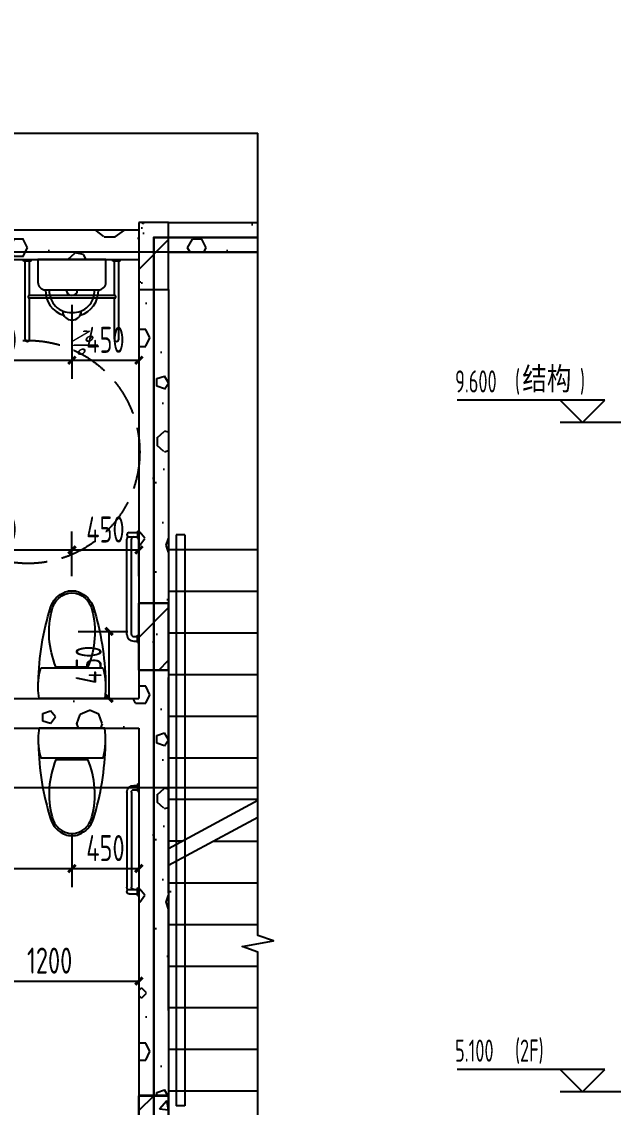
# Model space of a CAD drawing. Extents: x 116425 to 211028, y 11881 to 56060.
# Drawn here: x 197089 to 201066, y 35971 to 43271 of the extents above; entities that cross this region are included whole.
import ezdxf
from ezdxf.xclip import XClip

# ---------------------------------------------------------------- set-up
doc = ezdxf.new("R2010")
doc.units = 0
doc.header["$LTSCALE"] = 1000
doc.header["$MEASUREMENT"] = 0
doc.header["$XCLIPFRAME"] = 0
doc.linetypes.add('X-104 13#平面$0$DASH', pattern=[0.35, 0.25, -0.1])
doc.linetypes.add('X-104 13#平面$0$DOTE', pattern=[2.42, 2, -0.2, 0.02, -0.2])
for name, color, linetype in [('01-标注_尺寸', 124, 'Continuous'), ('01-标注_标高', 200, 'Continuous'), ('01-标注_符号', 200, 'Continuous'), ('02-TEXT_标注', 130, 'Continuous'), ('X-104 13#平面$0$A-E_电梯', 171, 'Continuous'), ('X-104 13#平面$0$A-I_卫-洁具', 241, 'Continuous'), ('X-104 13#平面$0$A_AXIS-轴线', 36, 'X-104 13#平面$0$DOTE'), ('X-104 13#平面$0$s-colu', 40, 'Continuous'), ('X-104 13#平面$1$05-填充_天正', 26, 'Continuous'), ('X-104 13#平面$1$A-E_栏杆', 232, 'Continuous'), ('X-104 13#平面$1$A_STR-砌块墙', 121, 'Continuous'), ('X-104 13#平面$1$A_STR-砼柱', 51, 'Continuous')]:
    doc.layers.add(name, color=color, linetype=linetype)
doc.layers.add('X-104 13#平面$0$000套内', color=226, linetype='Continuous', lineweight=30, plot=False)
doc.styles.add('_TCH_DIM', font='ros1.shx', dxfattribs={"bigfont": 'jd.shx'})
doc.styles.add('_TCH_DIM_T3', font='ROS1', dxfattribs={"width": 0.8, "bigfont": 'JD'})
doc.dimstyles.new('_TCH_ARCH&&50', dxfattribs={"dimtxt": 175, "dimasz": 50, "dimexe": 125, "dimexo": 150, "dimgap": 50, "dimtad": 1, "dimdec": 0, "dimzin": 0, "dimdsep": 46, "dimtxsty": '_TCH_DIM_T3', "dimblk": 'ARCHTICK', "dimcen": 0.09, "dimclrt": 7, "dimazin": 2, "dimtfac": 1, "dimtdec": 0, "dimtix": 1, "dimtmove": 2, "dimatfit": 3, "dimfxl": 0, "dimtolj": 1, "dimtzin": 0, "dimarcsym": 0})
pattern_1 = [(0, (354, -366), (600, 1200), [0, -1200]), (0, (-348, -528), (600, 1200), [0, -1200]), (0, (42, -540), (600, 1200), [0, -1200]), (0, (468, -186), (600, 1200), [0, -1200]), (0, (-30, -600), (600, 1200), [0, -1200]), (0, (588, 570), (600, 1200), [0, -1200]), (0, (222, 474), (600, 1200), [0, -1200]), (0, (414, 324), (600, 1200), [0, -1200]), (0, (-564, 300), (600, 1200), [0, -1200]), (0, (24, 246), (600, 1200), [0, -1200]), (0, (-204, -60), (600, 1200), [0, -1200]), (0, (-192, -510), (600, 1200), [0, -1200]), (0, (258, -558), (600, 1200), [0, -1200]), (0, (588, -30), (600, 1200), [0, -1200]), (0, (-534, -216), (600, 1200), [0, -1200]), (0, (-432, -12), (600, 1200), [0, -1200]), (0, (36, -96), (600, 1200), [0, -1200]), (0, (-132, -270), (600, 1200), [0, -1200]), (0, (-228, 126), (600, 1200), [0, -1200]), (0, (-78, 576), (600, 1200), [0, -1200]), (0, (-486, -468), (600, 1200), [0, -1200]), (0, (174, 330), (600, 1200), [0, -1200]), (0, (-384, 348), (600, 1200), [0, -1200]), (0, (-480, 504), (600, 1200), [0, -1200]), (130.601294, (514.286, 194.286), (-2999.999967, 3600.000016), [52.683, -22074.222]), (18.43495, (428.57, 217.14), (3000, 1200), [54.21, -7535.256]), (90, (428.6, 165.7), (600, 1200), [51.429, -2348.571]), (161.56505, (480, 148.57), (-3000, 1199.9999), [54.21, -7535.256]), (53.1301, (480, 148.57), (600, 1200), [57.143, -5942.857]), (135, (525.7, -462.86), (-600, 1200), [48.487, -3345.625]), (45, (457.14, -462.86), (600, 1200), [48.487, -3345.625]), (135, (491.43, -497.14), (-600, 1200), [48.487, -3345.625]), (45, (491.43, -497.14), (600, 1200), [48.487, -3345.625]), (116.565, (-51.4, 342.9), (-0.0001, 2400), [63.888, -1277.753]), (180, (-80, 400), (-600, 1200), [68.571, -1131.428]), (63.435, (-177.1, 342.9), (5e-06, 2400), [63.888, -1277.753]), (116.565, (-148.6, 285.7), (-0.0001, 2400), [63.888, -1277.753]), (0, (-148.6, 285.7), (600, 1200), [68.571, -1131.428]), (63.435, (-80, 285.7), (5e-06, 2400), [63.888, -1277.753]), (107.10273, (400, -62.857), (-1799.999931, 6000.00001), [77.723, -32565.805]), (143.97263, (377.14, 11.43), (-11399.999855, 8399.99999), [77.723, -16244.04]), (180, (314.3, 57.1), (-600, 1200), [74.286, -1125.714]), (36.02737, (177.14, 11.43), (11399.999916, 8399.99991), [77.723, -16244.04]), (71.56505, (154.29, -57.14), (1800, 6000), [72.28, -7517.186]), (107.10273, (177.143, -131.43), (-1799.999931, 6000.00001), [77.723, -32565.805]), (143.97263, (240, -177.14), (-11399.999855, 8399.99999), [77.723, -16244.04]), (0, (240, -177.1), (600, 1200), [74.286, -1125.714]), (36.02737, (314.29, -177.14), (11399.999916, 8399.99991), [77.723, -16244.04]), (71.56505, (377.14, -131.43), (1800, 6000), [72.28, -7517.186]), (150.25512, (411.43, 497.14), (-1800, 1199.99999), [46.07, -9628.639]), (90, (371.4, 474.3), (600, 1200), [45.714, -2354.285]), (29.74488, (371.43, 474.29), (1800, 1200), [46.07, -9628.639]), (116.565, (131.4, -354.3), (-0.0001, 2400), [63.888, -1277.753]), (168.69007, (102.86, -297.14), (-5400, 1199.99997), [58.275, -12179.371]), (41.185925, (0, -325.714), (14999.99991, 13199.999885), [60.744, -25451.604]), (90, (0, -382.86), (600, 1200), [57.143, -2342.857]), (138.814074, (45.714, -422.857), (-14999.999733, 13200.000084), [60.744, -25451.604]), (16.699244, (45.714, -422.857), (19799.99985, 5999.999937), [59.659, -24997.075]), (60.945396, (102.86, -405.714), (600, 1199.99999), [58.832, -24650.679]), (109.983106, (-371.43, 148.57), (-3000.00001, 8399.999978), [66.884, -28024.395]), (155.556045, (-394.286, 211.43), (-7800.00003, 3599.999925), [69.046, -28930.263]), (24.443955, (-520, 211.43), (7800.000004, 3599.999983), [69.046, -28930.263]), (70.016893, (-542.857, 148.57), (3000.00001, 8399.99998), [66.884, -28024.395]), (109.983106, (-520, 85.714), (-3000.00001, 8399.999978), [66.884, -28024.395]), (160.01689, (-457.14, 62.86), (-3000, 1199.99995), [66.884, -13978.755]), (19.98311, (-457.14, 62.86), (2999.99998, 1200), [66.884, -13978.755]), (70.016893, (-394.286, 85.714), (3000.00001, 8399.99998), [66.884, -28024.395]), (122.00538, (74.29, 40), (-600.00008, 1199.99994), [53.908, -11266.868]), (18.43495, (-5.71, 68.57), (3000, 1200), [54.21, -7535.256]), (90, (-5.7, 17.14), (600, 1200), [51.429, -2348.571]), (161.56505, (45.71, 0), (-3000, 1199.9999), [54.21, -7535.256]), (54.46232, (45.714, 0), (4199.999994, 5999.99999), [49.156, -20596.423]), (116.565, (-274.3, -251.4), (-0.0001, 2400), [63.888, -1277.753]), (180, (-302.9, -194.3), (-600, 1200), [62.857, -1137.143]), (59.03624, (-400, -251.43), (600, 1199.99999), [66.64, -13927.644]), (120.96376, (-365.71, -308.57), (-600.00008, 1199.99994), [66.64, -13927.644]), (0, (-365.7, -308.6), (600, 1200), [62.857, -1137.143]), (63.435, (-302.9, -308.6), (5e-06, 2400), [63.888, -1277.753])]
pattern_2 = [(45, (0, 0), (-176.7767, 176.7767), []), (50, (0, 0), (717.2602, -62.752), [75, -825]), (355, (0, 0), (-138.7513, 752.192), [60, -660]), (100.4514, (59.8, -5.2), (578.5094, 689.4395), [63.74, -701.142]), (46.1842, (0, 200), (1067.241, -165.519), [112.5, -1237.5]), (96.6356, (88.9, 186.2), (934.663, 974.118), [95.61, -1051.713]), (351.1842, (0, 200), (934.662, 974.119), [90, -990]), (21, (100, 150), (596.907, -402.619), [75, -825]), (326, (100, 150), (243.3153, 725.15), [60, -660]), (71.4514, (149.74, 116.45), (840.2226, 322.5305), [63.74, -701.142]), (37.5, (0, 0), (12.15986, 332.89385), [0, -652, 0, -670, 0, -662.5]), (7.5, (0, 0), (263.0695, 394.4117), [0, -382, 0, -637, 0, -252.5]), (327.5, (-223, 0), (533.8224, -22.5549), [0, -250, 0, -780, 0, -1035]), (317.5, (-323, 0), (583.1862, 100.105), [0, -325, 0, -518, 0, -735])]

# ---------------------------------------------------------------- blocks, each defined once
blk = doc.blocks.new('图框-A1')
at = {"const_width": 0.5}
blk.add_lwpolyline([(766, 584), (25, 584), (25, 10), (766, 10)], close=True, dxfattribs=at)
blk = doc.blocks.new('X-104 13#平面$0$轴网')
at = {"layer": 'X-104 13#平面$0$A_AXIS-轴线', "linetype": 'X-104 13#平面$0$DOTE'}
blk.add_line((60408.4, 18000), (-2925, 18000), dxfattribs=at)
blk = doc.blocks.new('X-104 13#平面$0$A-toilet-F2$0$A-toilet-F3$0$$plan$00000388')
for p, q in [((0, -220.8), (0, 220.8)), ((-202.5, -209.5), (-202.5, 209.5)), ((-211.8, 107.7), (-211.8, -107.7))]:
    blk.add_line(p, q)
blk.add_lwpolyline([(-202.5, -209.5), (-151.6, -220.9), (-102.2, -226.4), (-50.2, -226.4), (0, -220.8)])
for centre, radius, start, end in [((-70.5, -1596.9), 1822.9, 91.22237, 107.24774), ((-76.2, -236.2), 463.3, 97.73995, 105.82198), ((-76.2, -236.2), 463.3, 80.53768, 97.73995), ((-443.4, -448.2), 602.2, 67.37374, 104.77857), ((-562.5, -12.2), 163.6, 107.24774, 159.54761), ((-580.4, 0), 128.7, 136.85426, 223.14574), ((-555.5, -23.3), 162.7, 104.77857, 136.85426), ((-595.2, 0), 128.7, 159.54761, 200.45239), ((-562.5, 12.2), 163.6, 200.45239, 252.75226), ((-555.5, 23.3), 162.7, 223.14574, 255.22143), ((-70.5, 1596.9), 1822.9, 252.75226, 268.77763), ((-443.4, 448.2), 602.2, 255.22143, 292.62626)]:
    blk.add_arc(centre, radius, start, end)
blk = doc.blocks.new('X-104 13#平面$0$33')
at = {"rotation": 270}
blk.add_blockref('X-104 13#平面$0$A-toilet-F2$0$A-toilet-F3$0$$plan$00000388', (0, 0), dxfattribs=at)
blk = doc.blocks.new('X-104 13#平面$0$残疾人扶手1')
for p, q in [((-700, -10), (-700, 0)), ((0, -10), (0, 0)), ((-750, -10), (-750, 0)), ((-750, -10), (-700, -10)), ((-740, -65), (-740, -10)), ((-710, -65), (-710, -10)), ((-55, -50), (-695, -50)), ((-50, -10), (-50, 0)), ((0, -10), (-50, -10)), ((-40, -35), (-40, -10)), ((-10, -35), (-10, -10)), ((-55, -80), (-695, -80))]:
    blk.add_line(p, q)
for centre, radius, start, end in [((-725, -65), 15, 180, 0), ((-695, -35), 15, 180, 270), ((-55, -35), 15, 270, 0), ((-55, -35), 45, 270, 0), ((-695, -35), 45, 244.47122, 270)]:
    blk.add_arc(centre, radius, start, end)
blk = doc.blocks.new('X-104 13#平面$0$A-toilet-F2$0$A-toilet-F3$0$xb')
for p, q in [((-228.6, 152.4), (-228.6, 0)), ((177.8, 203.2), (-177.8, 203.2)), ((228.6, 0), (228.6, 152.4)), ((-228.6, 0), (228.6, 0))]:
    blk.add_line(p, q)
for centre, radius, start, end in [((-6.3, 209.5), 171.6, 106.60688, 182.1211), ((0, 342.9), 63.5, 1.07073, 178.92927), ((6.4, 209.5), 171.6, 357.8789, 73.39312), ((-6.3, 209.5), 146.2, 87.8789, 182.1211), ((6.4, 209.5), 146.2, 357.8789, 92.1211), ((0, 203.2), 38.1, 0, 180), ((-177.8, 152.4), 50.8, 90, 180), ((177.8, 152.4), 50.8, 0, 90)]:
    blk.add_arc(centre, radius, start, end)
blk = doc.blocks.new('X-104 13#平面$0$104-8910 核心筒$0$fraehtj')
for p, q in [((-535, 315), (-10, 315)), ((-10, 275), (-10, 325)), ((-10, 325), (0, 325)), ((-535, 285), (-260, 285)), ((-260, -285), (-260, 285)), ((-240, -285), (-240, 285)), ((-240, 285), (-10, 285)), ((-10, 275), (0, 275)), ((-535, -285), (-260, -285)), ((-240, -285), (-10, -285)), ((-10, -325), (-10, -275)), ((-10, -275), (0, -275)), ((-535, -315), (-10, -315)), ((-10, -325), (0, -325))]:
    blk.add_line(p, q)
for centre, radius, start, end in [((-535, 300), 15, 90, 270), ((-250, 285), 10, 360, 180), ((-535, -300), 15, 90, 270), ((-250, -285), 10, 180, 0)]:
    blk.add_arc(centre, radius, start, end)
blk = doc.blocks.new('X-104 13#平面')
at = {"layer": 'X-104 13#平面$1$05-填充_天正'}
h = blk.add_hatch(dxfattribs=at)
h.set_pattern_fill('钢筋混凝土', color=256, scale=100, style=0)
h.set_pattern_definition(pattern_2)
h.paths.add_polyline_path([(53300, 80150), (53500, 80150), (53500, 80600), (53300, 80600)])
h = blk.add_hatch(dxfattribs=at)
h.set_pattern_fill('加气混凝土', color=256, scale=100, style=0)
h.set_pattern_definition(pattern_1)
h.paths.add_polyline_path([(53500, 80600), (53500, 80400), (55650, 80400), (55650, 80533.3), (55550, 80600)])
h = blk.add_hatch(dxfattribs=at)
h.set_pattern_fill('加气混凝土', color=256, scale=100, style=0)
h.set_pattern_definition(pattern_1)
h.paths.add_polyline_path([(53300, 80350), (53300, 80550), (50551.9, 80550), (50605.5, 80350)])
h = blk.add_hatch(dxfattribs=at)
h.set_pattern_fill('加气混凝土', color=256, scale=100, style=0)
h.set_pattern_definition(pattern_1)
h.paths.add_polyline_path([(53300, 78040), (53500, 78040), (53500, 80150), (53300, 80150)])
h = blk.add_hatch(dxfattribs=at)
h.set_pattern_fill('钢筋混凝土', color=256, scale=100, style=0)
h.set_pattern_definition(pattern_2)
h.paths.add_polyline_path([(53300, 77590), (53500, 77590), (53500, 78040), (53300, 78040)])
h = blk.add_hatch(dxfattribs=at)
h.set_pattern_fill('加气混凝土', color=256, scale=100, style=0)
h.set_pattern_definition(pattern_1)
h.paths.add_polyline_path([(53500, 77590), (53300, 77590), (53300, 77400), (53366.7, 77300), (53500, 77300)])
h = blk.add_hatch(dxfattribs=at)
h.set_pattern_fill('加气混凝土', color=256, scale=100, style=0)
h.set_pattern_definition(pattern_1)
h.paths.add_polyline_path([(50250, 77300), (50300, 77200), (53300, 77200), (53366.7, 77300), (53300, 77400), (50300, 77400)])
h = blk.add_hatch(dxfattribs=at)
h.set_pattern_fill('加气混凝土', color=256, scale=100, style=0)
h.set_pattern_definition(pattern_1)
h.paths.add_polyline_path([(53300, 74730), (53500, 74730), (53500, 77300), (53366.7, 77300), (53300, 77200)])
h = blk.add_hatch(dxfattribs=at)
h.set_pattern_fill('钢筋混凝土', color=256, scale=100, style=0)
h.set_pattern_definition(pattern_2)
h.paths.add_polyline_path([(53300, 74280), (53500, 74280), (53500, 74730), (53300, 74730)])
at = {"layer": 'X-104 13#平面$0$000套内'}
blk.add_lwpolyline([(4100, 77750), (4100, 68700), (-750, 68700), (-750, 59850), (21950, 59850), (21950, 61450), (58250, 61450), (58250, 71300), (48400, 71300), (48400, 73450), (53400, 73450), (53400, 80500), (58250, 80500), (58250, 81290.1), (53289, 85452.6), (37950, 76613.3), (37950, 72450), (12454.9, 72450), (4447.4, 77750)], close=True, dxfattribs=at)
at = {"layer": 'X-104 13#平面$0$A-E_电梯'}
for p, q in [((53500, 78400), (55450, 78400)), ((53500, 78120), (55450, 78120)), ((53500, 77840), (55450, 77840)), ((53500, 77560), (55450, 77560)), ((53500, 76090.8), (53500, 77540)), ((53500, 77280), (55148.2, 77280)), ((53500, 77000), (54629.2, 77000)), ((53500, 76390.8), (54384, 76867.7)), ((53500, 76277.2), (54407.9, 76767)), ((54110.2, 76720), (53500, 76720)), ((53591.2, 76440), (53500, 76440)), ((53801.8, 76440), (55450, 76440)), ((53500, 76160), (55450, 76160)), ((53500, 76100), (53517, 76100)), ((53500, 75300), (53500, 75977.2)), ((53500, 75880), (55450, 75880)), ((53500, 75600), (55450, 75600)), ((53500, 75320), (55450, 75320)), ((53500, 75040), (55450, 75040)), ((53500, 74760), (55450, 74760))]:
    blk.add_line(p, q, dxfattribs=at)
at = {"layer": 'X-104 13#平面$0$A-I_卫-洁具', "linetype": 'X-104 13#平面$0$DASH'}
blk.add_circle((52555.3, 79056.8), 750, dxfattribs=at)
at = {"layer": 'X-104 13#平面$0$A_AXIS-轴线', "linetype": 'X-104 13#平面$0$DOTE'}
blk.add_line((39500, 76800), (60408.4, 76800), dxfattribs=at)
at = {"layer": 'X-104 13#平面$0$s-colu'}
for points in [[(53300, 77590), (53300, 78040), (53500, 78040), (53500, 77590)], [(53300.2, 74278), (53300.2, 74728), (53500.2, 74728), (53500.2, 74278)]]:
    blk.add_lwpolyline(points, close=True, dxfattribs=at)
at = {"layer": 'X-104 13#平面$1$A-E_栏杆'}
for p, q in [((53550, 78500), (53550, 74660)), ((53610, 78500), (53550, 78500)), ((53610, 78500), (53610, 74660)), ((53610, 74660), (53550, 74660))]:
    blk.add_line(p, q, dxfattribs=at)
at = {"layer": 'X-104 13#平面$1$A_STR-砌块墙'}
for p, q in [((53500, 80600), (55550, 80600)), ((50551.9, 80550), (53300, 80550)), ((53500, 80400), (55650, 80400)), ((50605.5, 80350), (53300, 80350)), ((53300, 80150), (53300, 78040)), ((53500, 80150), (53500, 78040)), ((53300, 77590), (53300, 77400)), ((53500, 77590), (53500, 77300)), ((50300, 77400), (53300, 77400)), ((53500, 77300), (53500, 74730)), ((50300, 77200), (53300, 77200)), ((53300, 77200), (53300, 74730))]:
    blk.add_line(p, q, dxfattribs=at)
at = {"layer": 'X-104 13#平面$1$A_STR-砼柱'}
for p, q in [((53500, 80600), (53300, 80600)), ((53300, 80600), (53300, 80150)), ((53500, 80150), (53500, 80600)), ((53300, 80150), (53500, 80150)), ((53500, 78040), (53300, 78040)), ((53300, 78040), (53300, 77590)), ((53500, 77590), (53500, 78040)), ((53300, 77590), (53500, 77590)), ((53500, 74730), (53300, 74730)), ((53300, 74730), (53300, 74280)), ((53500, 74280), (53500, 74730))]:
    blk.add_line(p, q, dxfattribs=at)
blk.add_blockref('X-104 13#平面$0$轴网', (0, 62400))
at = {"xscale": 100, "yscale": 100, "zscale": 100}
blk.add_blockref('图框-A1', (-10634.5, -20285.2), dxfattribs=at)
at = {"layer": 'X-104 13#平面$0$A-I_卫-洁具', "ltscale": 0.1}
for name, p, rotation in [('X-104 13#平面$0$104-8910 核心筒$0$fraehtj', (52850, 80350), 90), ('X-104 13#平面$0$A-toilet-F2$0$A-toilet-F3$0$xb', (52850, 80350), 180), ('X-104 13#平面$0$残疾人扶手1', (53300, 77775), 270), ('X-104 13#平面$0$33', (52850, 77200), 180)]:
    blk.add_blockref(name, p, dxfattribs=dict(at, rotation=rotation))
at = {"layer": 'X-104 13#平面$0$A-I_卫-洁具', "ltscale": 0.1, "xscale": -1}
blk.add_blockref('X-104 13#平面$0$33', (52850, 77400), dxfattribs=at)
at = {"layer": 'X-104 13#平面$0$A-I_卫-洁具', "ltscale": 0.1, "xscale": -1, "rotation": 270}
blk.add_blockref('X-104 13#平面$0$残疾人扶手1', (53300, 76825), dxfattribs=at)
blk = doc.blocks.new('_ArchTick')
at = {"color": 0, "linetype": 'ByBlock', "const_width": 0.4}
blk.add_lwpolyline([(-0.5, -0.5), (0.5, 0.5)], dxfattribs=at)
blk = doc.blocks.new('*D522')
at = {"layer": '01-标注_尺寸', "color": 0, "lineweight": -2, "transparency": 16777216}
for p, q in [((196226.5, 37812.6), (196226.5, 37451.8)), ((197426.5, 37812.6), (197426.5, 37451.8)), ((196226.5, 37576.8), (197426.5, 37576.8))]:
    blk.add_line(p, q, dxfattribs=at)
at = {"layer": 'Defpoints', "color": 0, "transparency": 16777216}
for p in [(196226.5, 37962.6), (197426.5, 37962.6), (197426.5, 37576.8)]:
    blk.add_point(p, dxfattribs=at)
at = {"layer": '01-标注_尺寸', "color": 0, "lineweight": -2, "transparency": 16777216, "xscale": 50, "yscale": 50, "zscale": 50, "rotation": 180}
blk.add_blockref('_ArchTick', (196226.5, 37576.8), dxfattribs=at)
at = {"layer": '01-标注_尺寸', "color": 0, "lineweight": -2, "transparency": 16777216, "xscale": 50, "yscale": 50, "zscale": 50}
blk.add_blockref('_ArchTick', (197426.5, 37576.8), dxfattribs=at)
at = {"layer": '01-标注_尺寸', "color": 7, "transparency": 16777216, "insert": (196826.5, 37714.3), "char_height": 175, "attachment_point": 5, "style": '_TCH_DIM_T3'}
blk.add_mtext('\\A1;1200', dxfattribs=at)
blk = doc.blocks.new('*D523')
at = {"layer": '01-标注_尺寸', "color": 0, "lineweight": -2, "transparency": 16777216}
for p, q in [((197426.5, 37812.6), (197426.5, 37451.8)), ((197876.5, 37812.6), (197876.5, 37451.8)), ((197426.5, 37576.8), (197876.5, 37576.8))]:
    blk.add_line(p, q, dxfattribs=at)
at = {"layer": 'Defpoints', "color": 0, "transparency": 16777216}
for p in [(197426.5, 37962.6), (197876.5, 37962.6), (197876.5, 37576.8)]:
    blk.add_point(p, dxfattribs=at)
at = {"layer": '01-标注_尺寸', "color": 0, "lineweight": -2, "transparency": 16777216, "xscale": 50, "yscale": 50, "zscale": 50, "rotation": 180}
blk.add_blockref('_ArchTick', (197426.5, 37576.8), dxfattribs=at)
at = {"layer": '01-标注_尺寸', "color": 0, "lineweight": -2, "transparency": 16777216, "xscale": 50, "yscale": 50, "zscale": 50}
blk.add_blockref('_ArchTick', (197876.5, 37576.8), dxfattribs=at)
at = {"layer": '01-标注_尺寸', "color": 7, "transparency": 16777216, "insert": (197651.5, 37714.3), "char_height": 175, "attachment_point": 5, "style": '_TCH_DIM_T3'}
blk.add_mtext('\\A1;450', dxfattribs=at)
blk = doc.blocks.new('*D531')
at = {"layer": '01-标注_尺寸', "color": 0, "lineweight": -2, "transparency": 16777216}
for p, q in [((197467.9, 39171.2), (197801.2, 39171.2)), ((197676.2, 38721.2), (197676.2, 39171.2)), ((197467.9, 38721.2), (197801.2, 38721.2))]:
    blk.add_line(p, q, dxfattribs=at)
at = {"layer": 'Defpoints', "color": 0, "transparency": 16777216}
for p in [(197317.9, 39171.2), (197676.2, 39171.2), (197317.9, 38721.2)]:
    blk.add_point(p, dxfattribs=at)
at = {"layer": '01-标注_尺寸', "color": 0, "lineweight": -2, "transparency": 16777216, "xscale": 50, "yscale": 50, "zscale": 50}
for p, rotation in [((197676.2, 39171.2), 90), ((197676.2, 38721.2), 270)]:
    blk.add_blockref('_ArchTick', p, dxfattribs=dict(at, rotation=rotation))
at = {"layer": '01-标注_尺寸', "color": 7, "transparency": 16777216, "insert": (197538.7, 38946.2), "char_height": 175, "attachment_point": 5, "rotation": 90, "style": '_TCH_DIM_T3'}
blk.add_mtext('\\A1;450', dxfattribs=at)
blk = doc.blocks.new('*D826')
at = {"layer": '01-标注_尺寸', "color": 0, "lineweight": -2, "transparency": 16777216}
for p, q in [((196376.5, 41368), (196376.5, 40869.6)), ((197426.5, 41368), (197426.5, 40869.6)), ((196376.5, 40994.6), (197426.5, 40994.6))]:
    blk.add_line(p, q, dxfattribs=at)
at = {"layer": 'Defpoints', "color": 0, "transparency": 16777216}
for p in [(196376.5, 41518), (197426.5, 41518), (197426.5, 40994.6)]:
    blk.add_point(p, dxfattribs=at)
at = {"layer": '01-标注_尺寸', "color": 0, "lineweight": -2, "transparency": 16777216, "xscale": 50, "yscale": 50, "zscale": 50, "rotation": 180}
blk.add_blockref('_ArchTick', (196376.5, 40994.6), dxfattribs=at)
at = {"layer": '01-标注_尺寸', "color": 0, "lineweight": -2, "transparency": 16777216, "xscale": 50, "yscale": 50, "zscale": 50}
blk.add_blockref('_ArchTick', (197426.5, 40994.6), dxfattribs=at)
at = {"layer": '01-标注_尺寸', "color": 7, "transparency": 16777216, "insert": (196901.5, 41132.1), "char_height": 175, "attachment_point": 5, "style": '_TCH_DIM_T3'}
blk.add_mtext('\\A1;1050', dxfattribs=at)
blk = doc.blocks.new('*D827')
at = {"layer": '01-标注_尺寸', "color": 0, "lineweight": -2, "transparency": 16777216}
for p, q in [((197426.5, 41368), (197426.5, 40869.6)), ((197876.5, 41368), (197876.5, 40869.6)), ((197426.5, 40994.6), (197876.5, 40994.6))]:
    blk.add_line(p, q, dxfattribs=at)
at = {"layer": 'Defpoints', "color": 0, "transparency": 16777216}
for p in [(197426.5, 41518), (197876.5, 41518), (197876.5, 40994.6)]:
    blk.add_point(p, dxfattribs=at)
at = {"layer": '01-标注_尺寸', "color": 0, "lineweight": -2, "transparency": 16777216, "xscale": 50, "yscale": 50, "zscale": 50, "rotation": 180}
blk.add_blockref('_ArchTick', (197426.5, 40994.6), dxfattribs=at)
at = {"layer": '01-标注_尺寸', "color": 0, "lineweight": -2, "transparency": 16777216, "xscale": 50, "yscale": 50, "zscale": 50}
blk.add_blockref('_ArchTick', (197876.5, 40994.6), dxfattribs=at)
at = {"layer": '01-标注_尺寸', "color": 7, "transparency": 16777216, "insert": (197651.5, 41132.1), "char_height": 175, "attachment_point": 5, "style": '_TCH_DIM_T3'}
blk.add_mtext('\\A1;450', dxfattribs=at)
blk = doc.blocks.new('*D896')
at = {"layer": '01-标注_尺寸', "color": 0, "lineweight": -2, "transparency": 16777216}
for p, q in [((196376.5, 39542.9), (196376.5, 39844.1)), ((197426.5, 39542.9), (197426.5, 39844.1)), ((196376.5, 39719.1), (197426.5, 39719.1))]:
    blk.add_line(p, q, dxfattribs=at)
at = {"layer": 'Defpoints', "color": 0, "transparency": 16777216}
for p in [(197426.5, 39719.1), (196376.5, 39392.9), (197426.5, 39392.9)]:
    blk.add_point(p, dxfattribs=at)
at = {"layer": '01-标注_尺寸', "color": 0, "lineweight": -2, "transparency": 16777216, "xscale": 50, "yscale": 50, "zscale": 50, "rotation": 180}
blk.add_blockref('_ArchTick', (196376.5, 39719.1), dxfattribs=at)
at = {"layer": '01-标注_尺寸', "color": 0, "lineweight": -2, "transparency": 16777216, "xscale": 50, "yscale": 50, "zscale": 50}
blk.add_blockref('_ArchTick', (197426.5, 39719.1), dxfattribs=at)
at = {"layer": '01-标注_尺寸', "color": 7, "transparency": 16777216, "insert": (196901.5, 39856.6), "char_height": 175, "attachment_point": 5, "style": '_TCH_DIM_T3'}
blk.add_mtext('\\A1;1050', dxfattribs=at)
blk = doc.blocks.new('*D897')
at = {"layer": '01-标注_尺寸', "color": 0, "lineweight": -2, "transparency": 16777216}
for p, q in [((197426.5, 39542.9), (197426.5, 39844.1)), ((197876.5, 39542.9), (197876.5, 39844.1)), ((197426.5, 39719.1), (197876.5, 39719.1))]:
    blk.add_line(p, q, dxfattribs=at)
at = {"layer": 'Defpoints', "color": 0, "transparency": 16777216}
for p in [(197876.5, 39719.1), (197426.5, 39392.9), (197876.5, 39392.9)]:
    blk.add_point(p, dxfattribs=at)
at = {"layer": '01-标注_尺寸', "color": 0, "lineweight": -2, "transparency": 16777216, "xscale": 50, "yscale": 50, "zscale": 50, "rotation": 180}
blk.add_blockref('_ArchTick', (197426.5, 39719.1), dxfattribs=at)
at = {"layer": '01-标注_尺寸', "color": 0, "lineweight": -2, "transparency": 16777216, "xscale": 50, "yscale": 50, "zscale": 50}
blk.add_blockref('_ArchTick', (197876.5, 39719.1), dxfattribs=at)
at = {"layer": '01-标注_尺寸', "color": 7, "transparency": 16777216, "insert": (197651.5, 39856.6), "char_height": 175, "attachment_point": 5, "style": '_TCH_DIM_T3'}
blk.add_mtext('\\A1;450', dxfattribs=at)
blk = doc.blocks.new('*D900')
at = {"layer": '01-标注_尺寸', "color": 0, "lineweight": -2, "transparency": 16777216}
for p, q in [((196676.5, 36998.8), (196676.5, 36695)), ((197876.5, 36998.8), (197876.5, 36695)), ((196676.5, 36820), (197876.5, 36820))]:
    blk.add_line(p, q, dxfattribs=at)
at = {"layer": 'Defpoints', "color": 0, "transparency": 16777216}
for p in [(196676.5, 37148.8), (197876.5, 37148.8), (197876.5, 36820)]:
    blk.add_point(p, dxfattribs=at)
at = {"layer": '01-标注_尺寸', "color": 0, "lineweight": -2, "transparency": 16777216, "xscale": 50, "yscale": 50, "zscale": 50, "rotation": 180}
blk.add_blockref('_ArchTick', (196676.5, 36820), dxfattribs=at)
at = {"layer": '01-标注_尺寸', "color": 0, "lineweight": -2, "transparency": 16777216, "xscale": 50, "yscale": 50, "zscale": 50}
blk.add_blockref('_ArchTick', (197876.5, 36820), dxfattribs=at)
at = {"layer": '01-标注_尺寸', "color": 7, "transparency": 16777216, "insert": (197276.5, 36957.5), "char_height": 175, "attachment_point": 5, "style": '_TCH_DIM_T3'}
blk.add_mtext('\\A1;1200', dxfattribs=at)

msp = doc.modelspace()

# ---------------------------------------------------------------- linework, layer by layer
at = {"layer": '01-标注_标高'}
for p, q in [((201009.1, 40725.4), (200017.3, 40725.4)), ((200859.1, 40575.4), (200709.1, 40725.4)), ((200859.1, 40575.4), (201009.1, 40725.4)), ((201209.1, 40575.4), (200709.1, 40575.4)), ((201009.1, 36225.4), (200017.3, 36225.4)), ((200859.1, 36075.4), (200709.1, 36225.4)), ((200859.1, 36075.4), (201009.1, 36225.4)), ((201209.1, 36075.4), (200709.1, 36075.4))]:
    msp.add_line(p, q, dxfattribs=at)
at = {"layer": '01-标注_符号'}
for points in [[(191576.5, 42521.2), (195070.2, 42521.2), (195108.4, 42626.2), (195145.5, 42416.2), (195182.7, 42521.2), (198676.5, 42521.2)], [(198676.5, 31621.2), (198676.5, 37015), (198571.5, 37053.2), (198781.5, 37090.2), (198676.5, 37127.5), (198676.5, 42521.2)]]:
    msp.add_lwpolyline(points, dxfattribs=at)
msp.add_lwpolyline([(197459.5, 40944.8, 0, 0, 0), (197399.4, 41047.5, 40, 0, 0), (197323.7, 41177, 0, 0, 0)], format="xyseb", dxfattribs=at)

# ---------------------------------------------------------------- block references
ref = msp.add_blockref('X-104 13#平面', (135059.8, 23721.2))
XClip(ref).set_block_clipping_path([(47300.0000000066, 8199.9999999998), (54100.0000000072, 18799.9999999998)])
ref = msp.add_blockref('X-104 13#平面', (144576.5, -38678.8))
XClip(ref).set_block_clipping_path([(47300.0000000066, 70599.9999999998), (54100.0000000072, 81199.9999999998)])

# ---------------------------------------------------------------- texts
at = {"layer": '02-TEXT_标注', "style": '_TCH_DIM', "width": 0.705882}
msp.add_text('1%%%', height=148.75, rotation=300.31097, dxfattribs=at).set_placement((197406, 41140.2))
at = {"layer": '02-TEXT_标注', "style": '_TCH_DIM'}
msp.add_text('结构', height=173.64, dxfattribs=at).set_placement((200454.4, 40777.9))
at = {"layer": '02-TEXT_标注', "style": '_TCH_DIM', "width": 0.705882}
for s, height, p in [('9.600', 148.75, (200002.3, 40777.9)), ('(', 148.8, (200405.4, 40777.9)), (')', 148.8, (200842.4, 40777.9)), ('(2F)', 148.75, (200405.4, 36277.9)), ('5.100', 148.75, (200002.3, 36277.9))]:
    msp.add_text(s, height=height, dxfattribs=at).set_placement(p)

# ---------------------------------------------------------------- dimensions: what is measured, and where the dimension line sits
at = {"layer": '01-标注_尺寸'}
for p1, p2, distance, picture, middle in [((196376.5, 41518), (197426.5, 41518), -523.4, '*D826', (196901.5, 41132.1)), ((197426.5, 41518), (197876.5, 41518), -523.4, '*D827', (197651.5, 41132.1)), ((196376.5, 39392.9), (197426.5, 39392.9), 326.2, '*D896', (196901.5, 39856.6)), ((197426.5, 39392.9), (197876.5, 39392.9), 326.2, '*D897', (197651.5, 39856.6)), ((197317.9, 38721.2), (197317.9, 39171.2), -358.4, '*D531', (197538.7, 38946.2)), ((196226.5, 37962.6), (197426.5, 37962.6), -385.8, '*D522', (196826.5, 37714.3)), ((197426.5, 37962.6), (197876.5, 37962.6), -385.8, '*D523', (197651.5, 37714.3)), ((196676.5, 37148.8), (197876.5, 37148.8), -328.7, '*D900', (197276.5, 36957.5))]:
    dim = msp.add_aligned_dim(p1=p1, p2=p2, distance=distance, dimstyle='_TCH_ARCH&&50', dxfattribs=at)
    dim.commit()
    dim.dimension.update_dxf_attribs({"geometry": picture, "text_midpoint": middle})

doc.saveas('drawing.dxf')
